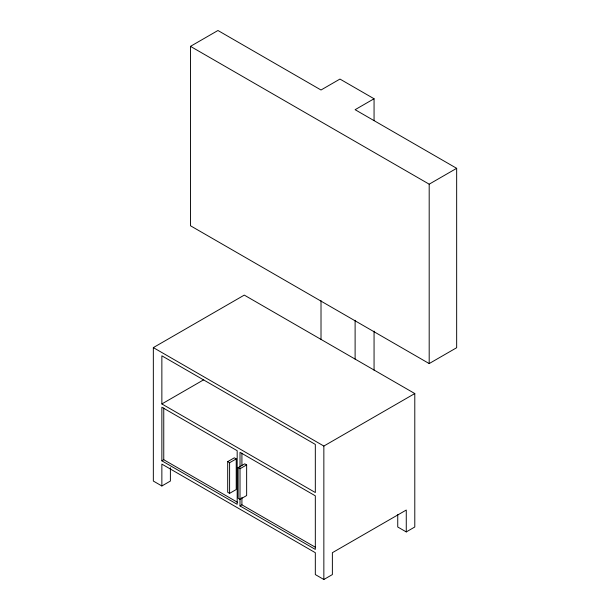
<?xml version="1.0" encoding="UTF-8"?>
<svg xmlns="http://www.w3.org/2000/svg" width="610" height="610" viewBox="0 0 610 610"><rect width="100%" height="100%" fill="white"/><g stroke="black" fill="none" stroke-linecap="round" stroke-linejoin="round"><path stroke-width="0.91" d="M374.06 98.751L355.111 109.693L456.661 168.322L456.661 347.715L429.188 363.575L190.472 225.753L190.472 46.36L217.945 30.5L321.012 90.005L339.953 79.064L374.06 98.751L374.06 120.658M190.472 46.36L429.188 184.182L456.661 168.322M170.388 467.74L170.388 481.054L161.863 485.979L153.339 481.054L153.339 347.608L244.282 295.103L414.792 393.549L414.792 526.994L406.268 531.92L397.743 526.994L397.743 514.634M161.863 403.942L315.324 492.537L315.324 444.408L161.863 355.813L161.863 403.942L203.732 379.763M161.863 460.817L237.176 504.302L237.176 450.699L161.863 407.221L161.863 460.817L163.754 459.726L237.427 502.259M227.698 461.64L234.331 457.813L236.23 458.903L236.23 489.533L229.596 493.36L227.698 492.27L227.698 461.64L229.596 462.731L236.23 458.903M238.121 467.656L244.755 463.829L246.646 464.919L246.646 495.549L240.012 499.376L238.121 498.286L238.121 467.656L240.012 468.747L246.646 464.919M153.339 347.608L323.849 446.047L414.792 393.549M240.012 468.747L240.012 505.942L241.911 504.844L315.583 547.383M161.863 485.979L161.863 464.103L315.324 552.698L315.324 574.574L323.849 579.5L332.374 574.574L332.374 552.698L406.268 510.044L406.268 531.92M240.012 505.942L315.324 549.419L315.324 495.823L240.012 452.338L240.012 467.39M429.188 184.182L429.188 363.575M374.06 331.131L374.06 370.178M355.111 320.303L355.111 359.092M323.849 446.047L323.849 579.5M321.012 300.616L321.012 339.404M241.911 453.131L241.911 465.354M241.911 497.325L241.911 504.844M229.596 462.731L229.596 493.36M163.754 408.006L163.754 459.726"/></g></svg>
